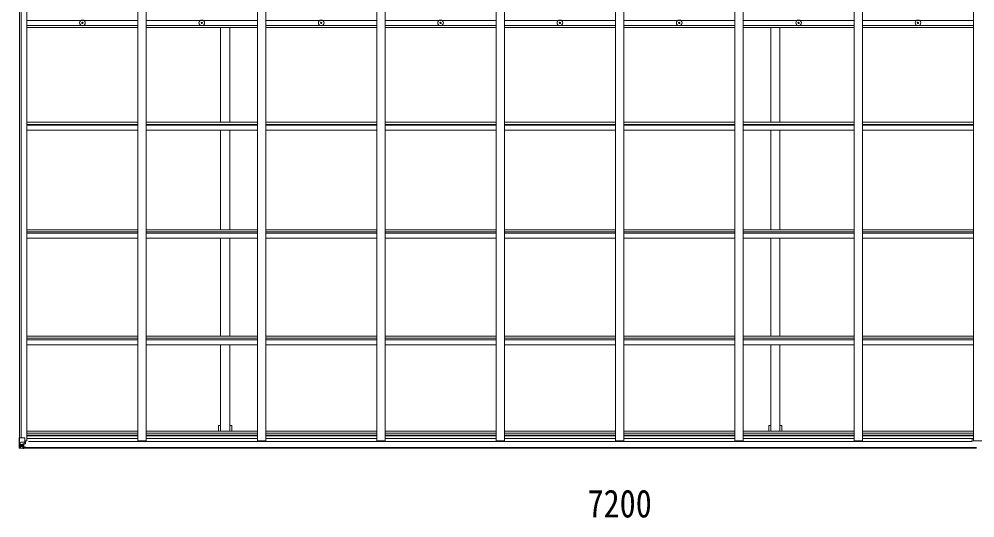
# Model space of a CAD drawing. Units: millimetres at full size; details may follow other scales. Extents: x -9783 to 9892, y -6828 to 6752.
# Drawn here: x 262 to 5995, y 657 to 3646 of the extents above; entities that cross this region are included whole.
import ezdxf
from ezdxf.enums import TextEntityAlignment as Align

# ---------------------------------------------------------------- set-up
doc = ezdxf.new("R2010")
doc.units = ezdxf.units.MM
doc.header["$LTSCALE"] = 35
for name, color, linetype, lineweight in [('0-1_本体', 4, 'Continuous', 9), ('0-2_部品', 7, 'Continuous', 9), ('0-3_ELV2', 4, 'Continuous', 9), ('0-A_寸法', 6, 'Continuous', 9)]:
    doc.layers.add(name, color=color, linetype=linetype, lineweight=lineweight)
doc.styles.add('ＭＳ ゴシック', font='')
doc.styles.get('ＭＳ ゴシック').set_extended_font_data('MS Gothic')

msp = doc.modelspace()

# ---------------------------------------------------------------- linework, layer by layer
at = {"layer": '0-1_本体'}
for p, q in [((263.74, 1136.26), (263.74, 6111.3)), ((273.56, 1136.26), (273.56, 6111.3)), ((308.74, 1117.8), (308.74, 6129.76)), ((974.74, 1117.8), (974.74, 6129.76)), ((1024.74, 1117.8), (1024.74, 6129.76)), ((1690.74, 1117.8), (1690.74, 6129.76)), ((1740.74, 1117.8), (1740.74, 6129.76)), ((2406.74, 1117.8), (2406.74, 6129.76)), ((2456.74, 1117.8), (2456.74, 6129.76)), ((3122.74, 1117.8), (3122.74, 6129.76)), ((3172.74, 1117.8), (3172.74, 6129.76)), ((3838.74, 1117.8), (3838.74, 6129.76)), ((3888.74, 1117.8), (3888.74, 6129.76)), ((4554.74, 1117.8), (4554.74, 6129.76)), ((4604.74, 1117.8), (4604.74, 6129.76)), ((5270.74, 1117.8), (5270.74, 6129.76)), ((5320.74, 1117.8), (5320.74, 6129.76)), ((5986.74, 1117.8), (5986.74, 6129.76)), ((308.74, 3638.78), (974.74, 3638.78)), ((1024.74, 3638.78), (1690.74, 3638.78)), ((1740.74, 3638.78), (2406.74, 3638.78)), ((2456.74, 3638.78), (3122.74, 3638.78)), ((3172.74, 3638.78), (3838.74, 3638.78)), ((3888.74, 3638.78), (4554.74, 3638.78)), ((4604.74, 3638.78), (5270.74, 3638.78)), ((5320.74, 3638.78), (5986.74, 3638.78)), ((308.74, 3608.78), (974.74, 3608.78)), ((308.74, 3595.78), (974.74, 3595.78)), ((1024.74, 3608.78), (1690.74, 3608.78)), ((1024.74, 3595.78), (1690.74, 3595.78)), ((1470.24, 3028.26), (1470.24, 3595.78)), ((1525.24, 3028.26), (1525.24, 3595.78)), ((1740.74, 3608.78), (2406.74, 3608.78)), ((1740.74, 3595.78), (2406.74, 3595.78)), ((2456.74, 3608.78), (3122.74, 3608.78)), ((2456.74, 3595.78), (3122.74, 3595.78)), ((3172.74, 3608.78), (3838.74, 3608.78)), ((3172.74, 3595.78), (3838.74, 3595.78)), ((3888.74, 3608.78), (4554.74, 3608.78)), ((3888.74, 3595.78), (4554.74, 3595.78)), ((4604.74, 3608.78), (5270.74, 3608.78)), ((4604.74, 3595.78), (5270.74, 3595.78)), ((4770.24, 3028.26), (4770.24, 3595.78)), ((4825.24, 3028.26), (4825.24, 3595.78)), ((5320.74, 3608.78), (5986.74, 3608.78)), ((5320.74, 3595.78), (5986.74, 3595.78)), ((308.74, 3028.26), (974.74, 3028.26)), ((308.74, 3015.24), (974.74, 3015.24)), ((308.74, 3011.38), (974.74, 3011.38)), ((308.74, 2981.58), (974.74, 2981.58)), ((1024.74, 3028.26), (1690.74, 3028.26)), ((1024.74, 3015.24), (1690.74, 3015.24)), ((1024.74, 3011.38), (1690.74, 3011.38)), ((1024.74, 2981.58), (1690.74, 2981.58)), ((1470.24, 2383.24), (1470.24, 2981.58)), ((1525.24, 2383.24), (1525.24, 2981.58)), ((1740.74, 3028.26), (2406.74, 3028.26)), ((1740.74, 3015.24), (2406.74, 3015.24)), ((1740.74, 3011.38), (2406.74, 3011.38)), ((1740.74, 2981.58), (2406.74, 2981.58)), ((2456.74, 3028.26), (3122.74, 3028.26)), ((2456.74, 3015.24), (3122.74, 3015.24)), ((2456.74, 3011.38), (3122.74, 3011.38)), ((2456.74, 2981.58), (3122.74, 2981.58)), ((3172.74, 3028.26), (3838.74, 3028.26)), ((3172.74, 3015.24), (3838.74, 3015.24)), ((3172.74, 3011.38), (3838.74, 3011.38)), ((3172.74, 2981.58), (3838.74, 2981.58)), ((3888.74, 3028.26), (4554.74, 3028.26)), ((3888.74, 3015.24), (4554.74, 3015.24)), ((3888.74, 3011.38), (4554.74, 3011.38)), ((3888.74, 2981.58), (4554.74, 2981.58)), ((4604.74, 3028.26), (5270.74, 3028.26)), ((4604.74, 3015.24), (5270.74, 3015.24)), ((4604.74, 3011.38), (5270.74, 3011.38)), ((4604.74, 2981.58), (5270.74, 2981.58)), ((4770.24, 2383.24), (4770.24, 2981.58)), ((4825.24, 2383.24), (4825.24, 2981.58)), ((5320.74, 3028.26), (5986.74, 3028.26)), ((5320.74, 3015.24), (5986.74, 3015.24)), ((5320.74, 3011.38), (5986.74, 3011.38)), ((5320.74, 2981.58), (5986.74, 2981.58)), ((308.72, 2370.31), (974.74, 2370.31)), ((308.74, 2383.24), (974.74, 2383.24)), ((308.74, 2362.4), (974.74, 2362.4)), ((1024.72, 2370.31), (1690.72, 2370.31)), ((1024.74, 2383.24), (1690.74, 2383.24)), ((1024.74, 2362.4), (1690.74, 2362.4)), ((1740.72, 2370.31), (2406.72, 2370.31)), ((1740.74, 2383.24), (2406.74, 2383.24)), ((1740.74, 2362.4), (2406.74, 2362.4)), ((2456.72, 2370.31), (3122.72, 2370.31)), ((2456.74, 2383.24), (3122.74, 2383.24)), ((2456.74, 2362.4), (3122.74, 2362.4)), ((3172.74, 2383.24), (3838.74, 2383.24)), ((3172.74, 2370.31), (3838.74, 2370.31)), ((3172.74, 2362.4), (3838.74, 2362.4)), ((3888.74, 2383.24), (4554.74, 2383.24)), ((3888.74, 2370.31), (4554.74, 2370.31)), ((3888.74, 2362.4), (4554.74, 2362.4)), ((4604.72, 2370.31), (5270.72, 2370.31)), ((4604.74, 2383.24), (5270.74, 2383.24)), ((4604.74, 2362.4), (5270.74, 2362.4)), ((5320.74, 2383.24), (5986.74, 2383.24)), ((5320.74, 2370.31), (5986.72, 2370.31)), ((5320.74, 2362.4), (5986.74, 2362.4)), ((308.74, 2333.07), (974.74, 2333.07)), ((1024.74, 2333.07), (1690.74, 2333.07)), ((1470.24, 1746.08), (1470.24, 2333.07)), ((1525.24, 1746.08), (1525.24, 2333.07)), ((1740.74, 2333.07), (2406.74, 2333.07)), ((2456.74, 2333.07), (3122.74, 2333.07)), ((3172.74, 2333.07), (3838.74, 2333.07)), ((3888.74, 2333.07), (4554.74, 2333.07)), ((4604.74, 2333.07), (5270.74, 2333.07)), ((4770.24, 1746.08), (4770.24, 2333.07)), ((4825.24, 1746.08), (4825.24, 2333.07)), ((5320.74, 2333.07), (5986.74, 2333.07)), ((308.74, 1746.08), (974.74, 1746.08)), ((308.74, 1733.25), (974.74, 1733.25)), ((308.74, 1723.09), (974.74, 1723.09)), ((1024.74, 1746.08), (1690.74, 1746.08)), ((1024.74, 1733.25), (1690.74, 1733.25)), ((1024.74, 1723.09), (1690.74, 1723.09)), ((1740.74, 1746.08), (2406.74, 1746.08)), ((1740.74, 1733.25), (2406.74, 1733.25)), ((1740.74, 1723.09), (2406.74, 1723.09)), ((2456.74, 1746.08), (3122.74, 1746.08)), ((2456.74, 1733.25), (3122.74, 1733.25)), ((2456.74, 1723.09), (3122.74, 1723.09)), ((3172.74, 1746.08), (3838.74, 1746.08)), ((3172.74, 1733.25), (3838.74, 1733.25)), ((3172.74, 1723.09), (3838.74, 1723.09)), ((3888.74, 1746.08), (4554.74, 1746.08)), ((3888.74, 1733.25), (4554.74, 1733.25)), ((3888.74, 1723.09), (4554.74, 1723.09)), ((4604.74, 1746.08), (5270.74, 1746.08)), ((4604.74, 1733.25), (5270.74, 1733.25)), ((4604.74, 1723.09), (5270.74, 1723.09)), ((5320.74, 1746.08), (5986.74, 1746.08)), ((5320.74, 1733.25), (5986.74, 1733.25)), ((5320.74, 1723.09), (5986.74, 1723.09)), ((308.74, 1694.13), (974.74, 1694.13)), ((1024.74, 1694.13), (1690.74, 1694.13)), ((1470.24, 1176.66), (1470.24, 1694.13)), ((1525.24, 1176.66), (1525.24, 1694.13)), ((1740.74, 1694.13), (2406.74, 1694.13)), ((2021.36, 1695.13), (2021.36, 1693.51)), ((2456.74, 1694.13), (3122.74, 1694.13)), ((3172.74, 1694.13), (3838.74, 1694.13)), ((3888.74, 1694.13), (4554.74, 1694.13)), ((4604.74, 1694.13), (5270.74, 1694.13)), ((4770.24, 1176.66), (4770.24, 1694.13)), ((4825.24, 1176.66), (4825.24, 1694.13)), ((5320.74, 1694.13), (5986.74, 1694.13)), ((1458.24, 1209.5), (1470.24, 1209.5)), ((1458.24, 1209.5), (1458.24, 1176.66)), ((1537.24, 1209.5), (1525.24, 1209.5)), ((1537.24, 1209.5), (1537.24, 1176.66)), ((4758.24, 1209.5), (4770.24, 1209.5)), ((4758.24, 1209.5), (4758.24, 1176.66)), ((4837.24, 1209.5), (4825.24, 1209.5)), ((4837.24, 1209.5), (4837.24, 1176.66)), ((308.74, 1176.66), (974.74, 1176.66)), ((308.74, 1163.84), (974.74, 1163.84)), ((308.74, 1152.49), (974.74, 1152.49)), ((308.74, 1148.7), (974.74, 1148.7)), ((1024.74, 1176.66), (1690.74, 1176.66)), ((1024.74, 1163.84), (1690.74, 1163.84)), ((1024.74, 1152.49), (1690.74, 1152.49)), ((1024.74, 1148.7), (1690.74, 1148.7)), ((1740.74, 1176.66), (2406.74, 1176.66)), ((1740.74, 1163.84), (2406.74, 1163.84)), ((1740.74, 1152.49), (2406.74, 1152.49)), ((1740.74, 1148.7), (2406.74, 1148.7)), ((2456.74, 1176.66), (3122.74, 1176.66)), ((2456.74, 1163.84), (3122.74, 1163.84)), ((2456.74, 1152.49), (3122.74, 1152.49)), ((2456.74, 1148.7), (3122.74, 1148.7)), ((3172.74, 1176.66), (3838.74, 1176.66)), ((3172.74, 1163.84), (3838.74, 1163.84)), ((3172.74, 1152.49), (3838.74, 1152.49)), ((3172.74, 1148.7), (3838.74, 1148.7)), ((3888.74, 1176.66), (4554.74, 1176.66)), ((3888.74, 1163.84), (4554.74, 1163.84)), ((3888.74, 1152.49), (4554.74, 1152.49)), ((3888.74, 1148.7), (4554.74, 1148.7)), ((4604.74, 1176.66), (5270.74, 1176.66)), ((4604.74, 1163.84), (5270.74, 1163.84)), ((4604.74, 1152.49), (5270.74, 1152.49)), ((4604.74, 1148.7), (5270.74, 1148.7)), ((5320.74, 1176.66), (5986.74, 1176.66)), ((5320.74, 1163.84), (5986.74, 1163.84)), ((5320.74, 1152.49), (5986.74, 1152.49)), ((5320.74, 1148.7), (5986.74, 1148.7)), ((308.74, 1117.8), (295.74, 1117.8)), ((308.74, 1132.75), (974.74, 1132.75)), ((5977.74, 1114.47), (317.74, 1114.47)), ((974.74, 1117.8), (1024.74, 1117.8)), ((1024.74, 1132.75), (1690.74, 1132.75)), ((1690.74, 1117.8), (1740.74, 1117.8)), ((1740.74, 1132.75), (2406.74, 1132.75)), ((2406.74, 1117.8), (2456.74, 1117.8)), ((2456.74, 1132.75), (3122.74, 1132.75)), ((3122.74, 1117.8), (3172.74, 1117.8)), ((3172.74, 1132.75), (3838.74, 1132.75)), ((3838.74, 1117.8), (3888.74, 1117.8)), ((3888.74, 1132.75), (4554.74, 1132.75)), ((4554.74, 1117.8), (4604.74, 1117.8)), ((4604.74, 1132.75), (5270.74, 1132.75)), ((5270.74, 1117.8), (5320.74, 1117.8)), ((5320.74, 1132.75), (5986.74, 1132.75)), ((5977.74, 1114.47), (5977.74, 1132.75)), ((5986.74, 1117.8), (6036.74, 1117.8)), ((285.24, 1077.92), (6005.24, 1077.92)), ((285.24, 1075.5), (6005.24, 1075.5))]:
    msp.add_line(p, q, dxfattribs=at)
at = {"layer": '0-2_部品'}
for p, q in [((261.74, 1136.26), (264.58, 1136.26)), ((261.74, 1075.59), (261.74, 1136.26)), ((264.58, 1136.26), (264.58, 1075.68)), ((264.58, 1136.26), (294.74, 1136.26)), ((265.13, 1109.38), (271.74, 1109.6)), ((265.13, 1109.38), (269.27, 1097.3)), ((271.74, 1109.6), (295.74, 1109.6)), ((271.74, 1096.06), (271.74, 1096.06)), ((271.74, 1096.06), (283.74, 1096.06)), ((276.26, 1090.66), (276.26, 1089.7)), ((277.22, 1090.66), (276.26, 1090.66)), ((277.22, 1089.7), (277.22, 1090.66)), ((283.74, 1099.36), (283.74, 1073.26)), ((285.24, 1096.06), (283.74, 1096.06)), ((294.91, 1101.91), (284.56, 1100.25)), ((284.56, 1099.62), (294.91, 1101.27)), ((284.56, 1100.25), (284.56, 1099.62)), ((285.24, 1074.27), (285.24, 1099.73)), ((289.24, 1092.47), (285.24, 1092.47)), ((289.24, 1100.37), (289.24, 1080.4)), ((294.91, 1101.27), (294.91, 1101.91)), ((295.19, 1101.35), (299.24, 1101.39)), ((295.74, 1135.26), (295.74, 1102.17)), ((300.24, 1113.26), (295.74, 1113.26)), ((299.24, 1103.12), (295.74, 1103.14)), ((299.24, 1103.12), (300.24, 1103.11)), ((299.24, 1101.39), (299.24, 1103.12)), ((300.24, 1101.39), (299.24, 1101.39)), ((300.24, 1117.8), (300.24, 1101.39)), ((261.74, 1075.55), (261.74, 1075.59)), ((262.68, 1074.6), (262.68, 1074.56)), ((262.68, 1074.55), (262.68, 1074.55)), ((262.68, 1074.55), (271.74, 1074)), ((271.65, 1074.17), (263.72, 1074.64)), ((264.58, 1075.61), (264.58, 1075.68)), ((268.55, 1079.05), (265.82, 1075.39)), ((271.74, 1082.51), (283.74, 1082.51)), ((283.74, 1073.38), (271.74, 1074.16)), ((271.74, 1074), (283.74, 1073.26)), ((274.34, 1088.74), (274.34, 1087.78)), ((275.3, 1088.74), (274.34, 1088.74)), ((274.34, 1087.78), (275.3, 1087.78)), ((276.26, 1086.82), (276.26, 1085.86)), ((276.26, 1085.86), (277.22, 1085.86)), ((277.22, 1085.86), (277.22, 1086.82)), ((279.14, 1088.74), (278.18, 1088.74)), ((278.18, 1087.78), (279.14, 1087.78)), ((279.14, 1087.78), (279.14, 1088.74)), ((282.74, 1082.51), (283.74, 1082.51)), ((285.24, 1082.51), (283.74, 1082.51)), ((285.24, 1078.97), (283.74, 1078.97)), ((283.74, 1074.15), (290.24, 1073.75)), ((289.24, 1084.26), (285.24, 1084.26)), ((285.74, 1079.33), (285.24, 1079.33)), ((290.24, 1074.27), (285.24, 1074.27)), ((285.35, 1080.63), (289.24, 1080.63)), ((285.74, 1080.42), (285.73, 1080.42)), ((285.73, 1080.42), (285.73, 1080.26)), ((285.73, 1080.26), (285.74, 1080.26)), ((300.74, 1080.29), (285.74, 1080.42)), ((295.74, 1080.17), (285.74, 1080.26)), ((285.74, 1079.33), (293.74, 1079.33)), ((293.74, 1078.33), (285.74, 1078.33)), ((290.24, 1074.68), (290.24, 1075.5)), ((290.24, 1074.27), (290.24, 1073.75)), ((293.74, 1079.33), (293.74, 1077.92)), ((295.54, 1075.06), (297.23, 1075.5)), ((295.74, 1080.18), (301.74, 1080.13)), ((295.74, 1080.17), (295.74, 1080.18)), ((295.74, 1080.17), (295.74, 1078.56)), ((295.74, 1078.56), (300.74, 1078.56)), ((300.74, 1077.92), (300.74, 1078.56)), ((301.74, 1080.25), (301.74, 1080.13)), ((301.74, 1078.56), (301.74, 1080.13))]:
    msp.add_line(p, q, dxfattribs=at)
for points in [[(271.74, 1096.06), (269.41, 1096.03), (269.41, 1082.56), (271.74, 1082.5)], [(290.24, 1073.75), (290.24, 1072.87), (283.74, 1073.26)], [(290.24, 1074.27), (290.24, 1074.68), (285.24, 1074.76)], [(293.74, 1078.3), (285.74, 1078.3), (285.74, 1080.26)], [(295.54, 1075.06), (295.24, 1075.06), (295.24, 1075.5)], [(300.74, 1078.56), (301.74, 1078.56), (301.74, 1077.92)]]:
    msp.add_lwpolyline(points, dxfattribs=at)
msp.add_circle((276.74, 1088.26), 5.3, dxfattribs=at)
for centre, radius, start, end in [((275.3, 1089.7), 0.96, 270, 0), ((278.18, 1089.7), 0.96, 180, 270), ((284.67, 1099.32), 0.937, 96.73234, 177.67791), ((284.67, 1098.69), 0.937, 96.73234, 177.67791), ((294.74, 1135.26), 1, 0, 90), ((294.8, 1102.84), 0.937, 276.73234, 357.67791), ((294.8, 1102.2), 0.937, 276.73234, 357.67791), ((262.74, 1075.59), 0.999, 180.04917, 266.5576), ((262.74, 1075.56), 0.999, 180.04917, 266.5576), ((262.74, 1075.55), 1, 179.99921, 266.49983), ((263.89, 1061.94), 12.7, 84.89689, 90.75534), ((265.87, 1075.56), 1.28, 177.54105, 228.82169), ((275.3, 1086.82), 0.96, 0, 90), ((278.18, 1086.82), 0.96, 90, 180), ((285.75, 1080.94), 0.513, 178.95293, 268.11972), ((285.74, 1080.76), 0.5, 179.95536, 269.47105), ((285.74, 1077.83), 0.5, 89.99891, 179.99891), ((285.74, 1077.8), 0.5, 90.00309, 180.00198), ((300.88, 1072.6), 7.69, 83.56574, 91.03001)]:
    msp.add_arc(centre, radius, start, end, dxfattribs=at)
for centre, major_axis, ratio, start_param, end_param in [((265.85, 1107.03), (0.85, -2.32), 0.403757, 3.0087805, 3.9744392), ((268, 1096.01), (0, -3), 0.468246, 1.5772882, 2.0127935), ((264.68, 1074.47), (2, -0.12), 0.060933, 2.0712557, 3.1453404), ((463.68, 1062.24), (201, -12.36), 0.060933, 3.1453404, 3.145839), ((264.87, 1077.57), (-0.02, -3), 0.466854, 0.125683, 0.7596956), ((266.54, 1082.64), (0.03, -5), 0.573921, 0.7672717, 1.551125), ((189.99, 1082.51), (81.75, 0), 0.061163, 6.2824128, 6.2831853)]:
    msp.add_ellipse(centre, major_axis=major_axis, ratio=ratio, start_param=start_param, end_param=end_param, dxfattribs=at)
at = {"layer": '0-3_ELV2'}
for p, q in [((639.49, 3624.28), (640.6, 3624.3)), ((639.49, 3623.28), (640.6, 3623.26)), ((640.6, 3624.3), (641.12, 3624.4)), ((640.6, 3623.26), (641.12, 3623.16)), ((641.22, 3624.92), (641.12, 3624.4)), ((641.22, 3622.64), (641.12, 3623.16)), ((641.24, 3626.03), (641.22, 3624.92)), ((641.24, 3621.54), (641.22, 3622.64)), ((642.24, 3626.03), (642.26, 3624.92)), ((642.24, 3621.54), (642.26, 3622.64)), ((642.26, 3624.92), (642.36, 3624.4)), ((642.26, 3622.64), (642.36, 3623.16)), ((642.88, 3624.3), (642.36, 3624.4)), ((642.88, 3623.26), (642.36, 3623.16)), ((643.98, 3624.28), (642.88, 3624.3)), ((643.98, 3623.28), (642.88, 3623.26)), ((1355.49, 3624.28), (1356.6, 3624.3)), ((1355.49, 3623.28), (1356.6, 3623.26)), ((1356.6, 3624.3), (1357.12, 3624.4)), ((1356.6, 3623.26), (1357.12, 3623.16)), ((1357.22, 3624.92), (1357.12, 3624.4)), ((1357.22, 3622.64), (1357.12, 3623.16)), ((1357.24, 3626.03), (1357.22, 3624.92)), ((1357.24, 3621.54), (1357.22, 3622.64)), ((1358.24, 3626.03), (1358.26, 3624.92)), ((1358.24, 3621.54), (1358.26, 3622.64)), ((1358.26, 3624.92), (1358.36, 3624.4)), ((1358.26, 3622.64), (1358.36, 3623.16)), ((1358.88, 3624.3), (1358.36, 3624.4)), ((1358.88, 3623.26), (1358.36, 3623.16)), ((1359.98, 3624.28), (1358.88, 3624.3)), ((1359.98, 3623.28), (1358.88, 3623.26)), ((2071.49, 3624.28), (2072.6, 3624.3)), ((2071.49, 3623.28), (2072.6, 3623.26)), ((2072.6, 3624.3), (2073.12, 3624.4)), ((2072.6, 3623.26), (2073.12, 3623.16)), ((2073.22, 3624.92), (2073.12, 3624.4)), ((2073.22, 3622.64), (2073.12, 3623.16)), ((2073.24, 3626.03), (2073.22, 3624.92)), ((2073.24, 3621.54), (2073.22, 3622.64)), ((2074.24, 3626.03), (2074.26, 3624.92)), ((2074.24, 3621.54), (2074.26, 3622.64)), ((2074.26, 3624.92), (2074.36, 3624.4)), ((2074.26, 3622.64), (2074.36, 3623.16)), ((2074.88, 3624.3), (2074.36, 3624.4)), ((2074.88, 3623.26), (2074.36, 3623.16)), ((2075.98, 3624.28), (2074.88, 3624.3)), ((2075.98, 3623.28), (2074.88, 3623.26)), ((2787.49, 3624.28), (2788.6, 3624.3)), ((2787.49, 3623.28), (2788.6, 3623.26)), ((2788.6, 3624.3), (2789.12, 3624.4)), ((2788.6, 3623.26), (2789.12, 3623.16)), ((2789.22, 3624.92), (2789.12, 3624.4)), ((2789.22, 3622.64), (2789.12, 3623.16)), ((2789.24, 3626.03), (2789.22, 3624.92)), ((2789.24, 3621.54), (2789.22, 3622.64)), ((2790.24, 3626.03), (2790.26, 3624.92)), ((2790.24, 3621.54), (2790.26, 3622.64)), ((2790.26, 3624.92), (2790.36, 3624.4)), ((2790.26, 3622.64), (2790.36, 3623.16)), ((2790.88, 3624.3), (2790.36, 3624.4)), ((2790.88, 3623.26), (2790.36, 3623.16)), ((2791.98, 3624.28), (2790.88, 3624.3)), ((2791.98, 3623.28), (2790.88, 3623.26)), ((3503.49, 3624.28), (3504.6, 3624.3)), ((3503.49, 3623.28), (3504.6, 3623.26)), ((3504.6, 3624.3), (3505.12, 3624.4)), ((3504.6, 3623.26), (3505.12, 3623.16)), ((3505.22, 3624.92), (3505.12, 3624.4)), ((3505.22, 3622.64), (3505.12, 3623.16)), ((3505.24, 3626.03), (3505.22, 3624.92)), ((3505.24, 3621.54), (3505.22, 3622.64)), ((3506.24, 3626.03), (3506.26, 3624.92)), ((3506.24, 3621.54), (3506.26, 3622.64)), ((3506.26, 3624.92), (3506.36, 3624.4)), ((3506.26, 3622.64), (3506.36, 3623.16)), ((3506.88, 3624.3), (3506.36, 3624.4)), ((3506.88, 3623.26), (3506.36, 3623.16)), ((3507.98, 3624.28), (3506.88, 3624.3)), ((3507.98, 3623.28), (3506.88, 3623.26)), ((4219.49, 3624.28), (4220.6, 3624.3)), ((4219.49, 3623.28), (4220.6, 3623.26)), ((4220.6, 3624.3), (4221.12, 3624.4)), ((4220.6, 3623.26), (4221.12, 3623.16)), ((4221.22, 3624.92), (4221.12, 3624.4)), ((4221.22, 3622.64), (4221.12, 3623.16)), ((4221.24, 3626.03), (4221.22, 3624.92)), ((4221.24, 3621.54), (4221.22, 3622.64)), ((4222.24, 3626.03), (4222.26, 3624.92)), ((4222.24, 3621.54), (4222.26, 3622.64)), ((4222.26, 3624.92), (4222.36, 3624.4)), ((4222.26, 3622.64), (4222.36, 3623.16)), ((4222.88, 3624.3), (4222.36, 3624.4)), ((4222.88, 3623.26), (4222.36, 3623.16)), ((4223.98, 3624.28), (4222.88, 3624.3)), ((4223.98, 3623.28), (4222.88, 3623.26)), ((4935.49, 3624.28), (4936.6, 3624.3)), ((4935.49, 3623.28), (4936.6, 3623.26)), ((4936.6, 3624.3), (4937.12, 3624.4)), ((4936.6, 3623.26), (4937.12, 3623.16)), ((4937.22, 3624.92), (4937.12, 3624.4)), ((4937.22, 3622.64), (4937.12, 3623.16)), ((4937.24, 3626.03), (4937.22, 3624.92)), ((4937.24, 3621.54), (4937.22, 3622.64)), ((4938.24, 3626.03), (4938.26, 3624.92)), ((4938.24, 3621.54), (4938.26, 3622.64)), ((4938.26, 3624.92), (4938.36, 3624.4)), ((4938.26, 3622.64), (4938.36, 3623.16)), ((4938.88, 3624.3), (4938.36, 3624.4)), ((4938.88, 3623.26), (4938.36, 3623.16)), ((4939.98, 3624.28), (4938.88, 3624.3)), ((4939.98, 3623.28), (4938.88, 3623.26)), ((5651.49, 3624.28), (5652.6, 3624.3)), ((5651.49, 3623.28), (5652.6, 3623.26)), ((5652.6, 3624.3), (5653.12, 3624.4)), ((5652.6, 3623.26), (5653.12, 3623.16)), ((5653.22, 3624.92), (5653.12, 3624.4)), ((5653.22, 3622.64), (5653.12, 3623.16)), ((5653.24, 3626.03), (5653.22, 3624.92)), ((5653.24, 3621.54), (5653.22, 3622.64)), ((5654.24, 3626.03), (5654.26, 3624.92)), ((5654.24, 3621.54), (5654.26, 3622.64)), ((5654.26, 3624.92), (5654.36, 3624.4)), ((5654.26, 3622.64), (5654.36, 3623.16)), ((5654.88, 3624.3), (5654.36, 3624.4)), ((5654.88, 3623.26), (5654.36, 3623.16)), ((5655.98, 3624.28), (5654.88, 3624.3)), ((5655.98, 3623.28), (5654.88, 3623.26))]:
    msp.add_line(p, q, dxfattribs=at)
for centre, radius in [((641.74, 3623.78), 17), ((641.74, 3623.78), 4), ((1357.74, 3623.78), 17), ((1357.74, 3623.78), 4), ((2073.74, 3623.78), 17), ((2073.74, 3623.78), 4), ((2789.74, 3623.78), 17), ((2789.74, 3623.78), 4), ((3505.74, 3623.78), 17), ((3505.74, 3623.78), 4), ((4221.74, 3623.78), 17), ((4221.74, 3623.78), 4), ((4937.74, 3623.78), 17), ((4937.74, 3623.78), 4), ((5653.74, 3623.78), 17), ((5653.74, 3623.78), 4)]:
    msp.add_circle(centre, radius, dxfattribs=at)
for centre, start, end in [((641.74, 3623.78), 167.44414, 192.55586), ((641.74, 3623.78), 77.44414, 102.55586), ((641.74, 3623.78), 257.44414, 282.55586), ((641.74, 3623.78), 347.44414, 12.55586), ((1357.74, 3623.78), 167.44414, 192.55586), ((1357.74, 3623.78), 77.44414, 102.55586), ((1357.74, 3623.78), 257.44414, 282.55586), ((1357.74, 3623.78), 347.44414, 12.55586), ((2073.74, 3623.78), 167.44414, 192.55586), ((2073.74, 3623.78), 77.44414, 102.55586), ((2073.74, 3623.78), 257.44414, 282.55586), ((2073.74, 3623.78), 347.44414, 12.55586), ((2789.74, 3623.78), 167.44414, 192.55586), ((2789.74, 3623.78), 77.44414, 102.55586), ((2789.74, 3623.78), 257.44414, 282.55586), ((2789.74, 3623.78), 347.44414, 12.55586), ((3505.74, 3623.78), 167.44414, 192.55586), ((3505.74, 3623.78), 77.44414, 102.55586), ((3505.74, 3623.78), 257.44414, 282.55586), ((3505.74, 3623.78), 347.44414, 12.55586), ((4221.74, 3623.78), 167.44414, 192.55586), ((4221.74, 3623.78), 77.44414, 102.55586), ((4221.74, 3623.78), 257.44414, 282.55586), ((4221.74, 3623.78), 347.44414, 12.55586), ((4937.74, 3623.78), 167.44414, 192.55586), ((4937.74, 3623.78), 77.44414, 102.55586), ((4937.74, 3623.78), 257.44414, 282.55586), ((4937.74, 3623.78), 347.44414, 12.55586), ((5653.74, 3623.78), 167.44414, 192.55586), ((5653.74, 3623.78), 77.44414, 102.55586), ((5653.74, 3623.78), 257.44414, 282.55586), ((5653.74, 3623.78), 347.44414, 12.55586)]:
    msp.add_arc(centre, 2.3, start, end, dxfattribs=at)

# ---------------------------------------------------------------- texts
at = {"layer": '0-A_寸法', "color": 7, "style": 'ＭＳ ゴシック', "width": 0.85}
msp.add_text('7200', height=166.8, dxfattribs=at).set_placement((3671.24, 609.37), align=Align.BOTTOM_LEFT)

doc.saveas('drawing.dxf')
